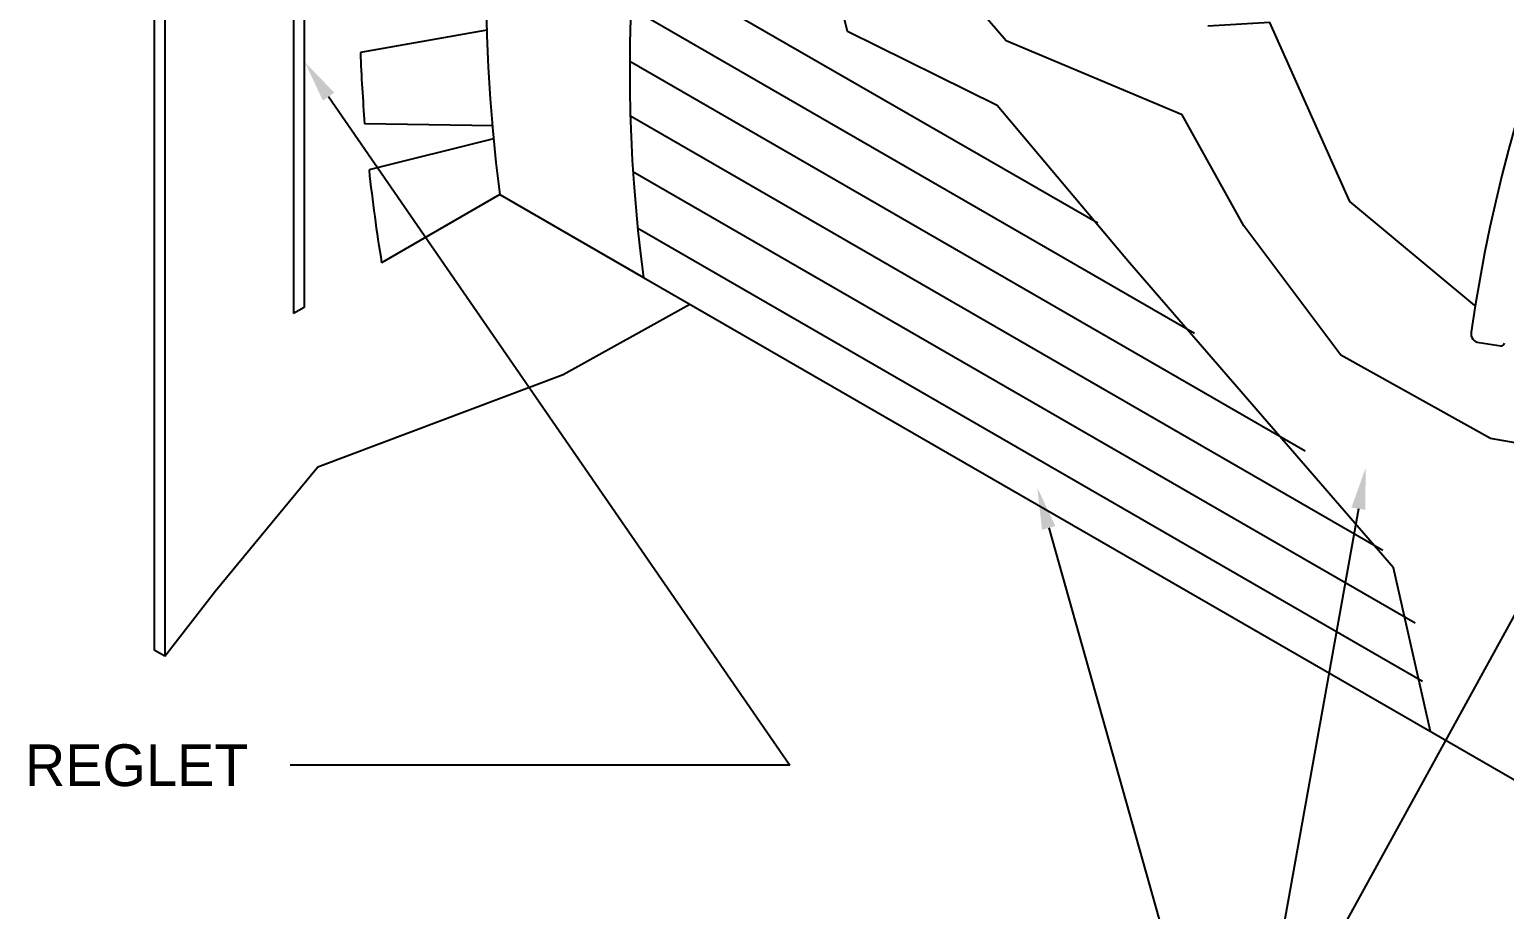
# Model space of a CAD drawing. Extents: x 2 to 99, y 3 to 136.
# Drawn here: x 2.19 to 49.86, y 34.67 to 63.13 of the extents above; entities that cross this region are included whole.
import ezdxf
from ezdxf.enums import TextEntityAlignment as Align

# ---------------------------------------------------------------- set-up
doc = ezdxf.new("R2010")
doc.units = 0
doc.header["$LTSCALE"] = 1.7995
for name, color, linetype in [('CMP-FLSH', 7, 'CONTINUOUS'), ('DIM-TXT', 7, 'CONTINUOUS'), ('STRCTR', 7, 'CONTINUOUS')]:
    doc.layers.add(name, color=color, linetype=linetype)

msp = doc.modelspace()

# ---------------------------------------------------------------- linework, layer by layer
at = {"layer": 'CMP-FLSH', "color": 0, "linetype": 'CONTINUOUS'}
for p, q in [((16.967, 63.112), (12.886, 62.383)), ((17.174, 60.014), (13.023, 60.083)), ((17.185, 59.596), (13.165, 58.587)), ((17.392, 57.793), (13.572, 55.588)), ((17.392, 57.793), (22.033, 55.113)), ((49.04, 53.003), (49.748, 52.903))]:
    msp.add_line(p, q, dxfattribs=at)
for points in [[(56.032, 48.738, 0), (49.413, 49.906, 0), (44.572, 52.597, 0), (41.44, 56.783, 0), (39.447, 60.37, 0), (33.752, 62.762, 0), (31.19, 65.752, 0), (30.051, 70.237, 0), (29.197, 72.031, 0), (26.634, 74.423, 0), (25.495, 78.01, 0), (24.071, 79.505, 0), (22.49, 80.865, 0)], [(47.471, 40.427, 0), (46.281, 45.72, 0), (37.739, 55.587, 0), (33.468, 60.669, 0), (28.627, 63.061, 0), (26.634, 71.134, 0), (22.811, 72.955, 0)], [(48.902, 54.2, 0), (44.863, 57.567, 0), (42.278, 63.359, 0), (40.271, 63.237, 0)]]:
    msp.add_polyline3d(points, dxfattribs=at)
for centre, radius, start, end in [((68.093, 64.521), 51.145, 115.4519, 187.5587), ((100.506, 45.807), 52.268, 112.2997, 171.7101), ((72.736, 61.84), 51.147, 160.3245, 187.5578), ((68.038, 64.518), 55.193, 182.2175, 184.6086), ((68.045, 64.515), 55.2, 186.1651, 189.3072), ((49.082, 53.3), 0.3, 171.7121, 261.957), ((49.765, 53.001), 0.1, 260.2835, 351.834)]:
    msp.add_arc(centre, radius, start, end, dxfattribs=at)
at = {"layer": 'DIM-TXT', "color": 0, "linetype": 'CONTINUOUS'}
for p, q in [((11.858, 60.958), (26.766, 39.34)), ((53.219, 49.737), (41.786, 28.902)), ((45.14, 47.634), (41.786, 28.902)), ((35.132, 47.011), (39.031, 33.185)), ((26.766, 39.34), (10.616, 39.34))]:
    msp.add_line(p, q, dxfattribs=at)
for points in [[(11.673, 60.83), (12.043, 61.086), (11.092, 62.07)], [(44.919, 47.674), (45.362, 47.594), (45.378, 48.963)], [(34.915, 46.95), (35.348, 47.072), (34.765, 48.311)]]:
    msp.add_solid(points, dxfattribs=at)
at = {"layer": 'STRCTR', "color": 0, "linetype": 'CONTINUOUS'}
for p, q in [((6.218, 100.5), (6.218, 43.063)), ((6.564, 100.3), (6.564, 42.863)), ((10.722, 70.14), (10.722, 53.943)), ((11.068, 70.34), (11.068, 54.143)), ((21.722, 65.529), (36.715, 56.873)), ((21.628, 63.832), (39.844, 53.315)), ((21.59, 62.103), (43.419, 49.5)), ((21.611, 60.339), (45.936, 46.295)), ((21.696, 58.54), (46.979, 43.942)), ((21.848, 56.7), (47.216, 42.054)), ((22.033, 55.113), (56.058, 35.469)), ((11.068, 54.143), (10.722, 53.943)), ((6.564, 42.863), (6.218, 43.063))]:
    msp.add_line(p, q, dxfattribs=at)
msp.add_polyline3d([(6.564, 42.863, 0), (8.205, 44.975, 0), (11.506, 48.989, 0), (19.44, 51.968, 0), (23.533, 54.247, 0)], dxfattribs=at)

# ---------------------------------------------------------------- texts
at = {"layer": 'DIM-TXT', "color": 0, "linetype": 'CONTINUOUS'}
msp.add_text('REGLET', height=1.35, dxfattribs=at).set_placement((9.266, 39.34), align=Align.MIDDLE_RIGHT)

doc.saveas('drawing.dxf')
